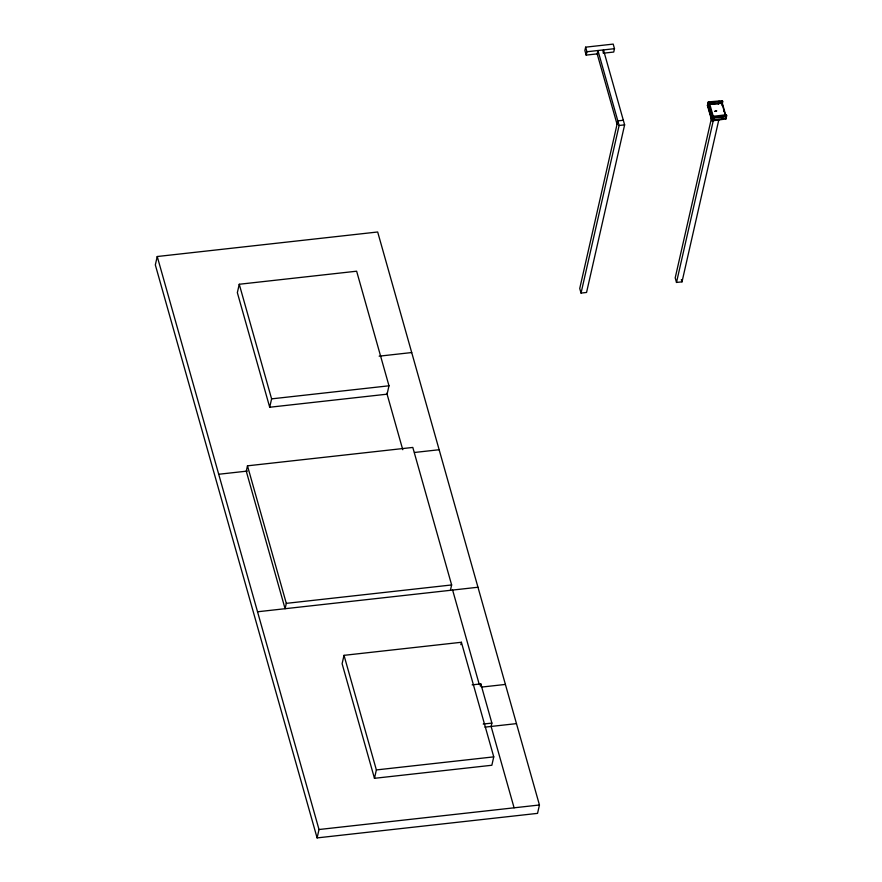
<?xml version="1.0" encoding="UTF-8"?>
<svg xmlns="http://www.w3.org/2000/svg" width="882" height="882" viewBox="0 0 882 882"><rect width="100%" height="100%" fill="white"/><g stroke="black" fill="none" stroke-linecap="round" stroke-linejoin="round"><path stroke-width="1.32" d="M709.459 103.128L713.262 116.336L713.053 117.979L708.136 101.904L722.424 100.713L722.711 101.717L709.944 102.731L709.117 105.223M157.239 256.519L155.331 264.909L317.101 837.9L537.546 813.369L539.442 804.99L377.672 231.988L157.239 256.519L319.008 829.521L317.101 837.9M239.254 284.258L237.346 292.648L269.705 407.241L387.088 394.177L388.984 385.798L356.637 271.204L239.254 284.258L271.601 398.862L269.705 407.241M247.478 465.828L246.265 471.197L285.084 608.712L286.308 603.354L247.478 465.828L412.809 447.439L451.639 584.953L450.415 590.312M344.013 655.337L342.106 663.716L374.464 778.31L491.847 765.256L493.755 756.866L461.396 642.272L344.013 655.337L376.371 769.931L374.464 778.31M603.233 53.207L613.729 52.038L614.489 48.686L613.188 44.1L585.637 47.165L584.876 50.517L586.166 55.103L597.985 53.791M586.166 55.103L586.938 51.751L585.637 47.165M460.856 644.665L461.396 642.272M602.957 52.148L603.464 49.91L624.621 124.858L586.552 292.46L581.04 293.078L579.739 288.491L617.819 120.889L623.331 120.272M480.315 686.13L480.822 683.903L472.135 684.862M581.04 293.078L619.12 125.476L597.952 50.528L597.191 53.879L617.058 124.241M480.822 683.903L491.88 723.097L491.12 726.448L514.096 807.813M713.262 116.336L726.382 114.715L726.669 115.729L725.93 118.96L711.862 120.933L707.474 105.697L708.224 102.444M708.621 104.109C707.662 106.005 709.745 104.285 707.397 105.421A9.448 7.541 12.8 0 0 707.474 105.697M709.095 105.134L709.701 102.841M709.106 104.693L709.845 102.764M709.481 104.33L710.098 102.687M709.635 104.274L710.219 102.665M709.867 104.23L710.484 102.632M709.988 104.208L710.605 102.621M711.454 118.309L675.204 277.863L676.494 282.449L682.007 281.843L718.863 119.599M711.642 120.393L712.358 117.152L713.108 117.725L726.669 115.729M712.59 117.504L712.943 115.939M712.7 117.703L713.009 116.071M712.777 117.802L713.141 116.237M713.218 118.034L713.516 116.457M713.329 118.056L713.792 116.512M712.899 120.889L714.056 116.512L713.483 118.078M676.494 282.449L713.362 120.217M713.703 118.078L714.299 116.501M713.836 118.067L714.519 116.468M725.103 114.517L721.884 103.106L722.424 100.713M725.666 114.98L722.358 103.282L722.711 101.717M726.382 114.715L726.029 116.281L714.056 118.045M712.976 120.073L711.928 119.908A9.448 7.541 12.8 0 1 711.818 119.555L707.662 104.859A9.448 7.541 12.8 0 1 707.584 104.583L721.884 103.106M708.037 105.311L708.147 106.005L708.224 105.322M586.938 51.751L614.489 48.686M619.12 125.476L624.621 124.858M715.335 119.908L719.337 119.467M379.15 356.174L411.707 352.546M271.601 398.862L388.984 385.798M218.714 474.262L247.467 471.065M414.496 452.477L439.148 449.732M286.308 603.354L451.639 584.953M257.533 611.777L477.967 587.247M481.396 687.1L505.408 684.432M483.204 724.056L491.88 723.097M484.924 727.132L516.477 723.626M376.371 769.931L493.755 756.866M319.008 829.521L539.442 804.99M708.478 104.12L707.573 104.495L712.072 120.084L726.118 118.122L725.842 117.119M710.253 104.175L722.358 103.282M712.391 119.963C711.609 121.507 713.461 118.905 712.325 119.765M721.928 104.771L722.204 105.774M723.582 110.647L723.813 111.452M725.423 117.141L725.93 118.96M681.356 279.55L682.007 281.843M452.62 590.069L479.312 684.63M386.823 393.251L402.765 449.721M714.905 111.419C718.819 111.209 715.423 109.908 714.927 111.319M707.904 104.771L708.742 104.793L707.926 104.715M712.05 119.39L712.877 119.522L712.061 119.324M718.18 103.822L718.874 103.635L718.213 103.8M722.016 118.872L722.865 119.004L722.016 118.872M722.204 118.034L723.053 118.166L722.204 118.034M708.455 102.356L709.304 102.488L708.466 102.334M712.579 116.997L713.428 117.119L712.59 116.942M718.742 101.441L719.591 101.573L718.753 101.419M722.744 115.652L723.593 115.785L722.755 115.608"/></g></svg>
